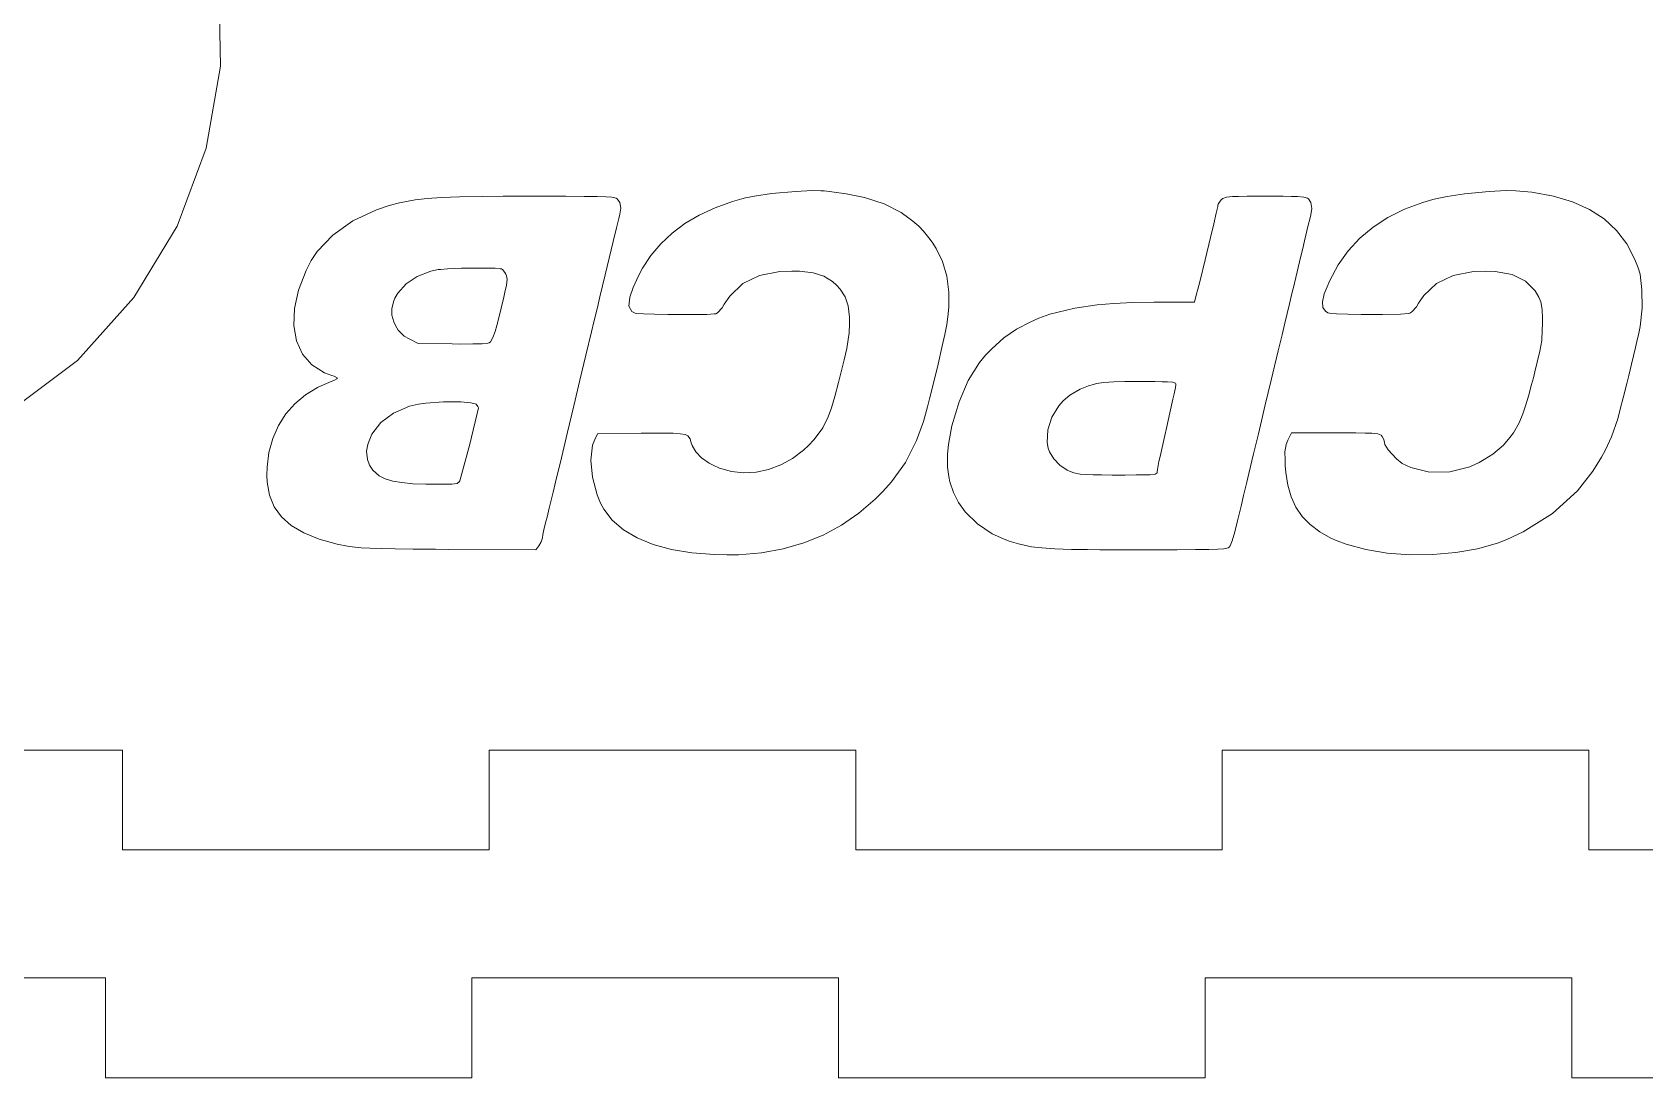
# Model space of a CAD drawing. Header units: millimetres. Extents: x 0 to 610, y 0 to 514.
# Drawn here: x 208.44 to 256.94, y 345.17 to 376.61 of the extents above; entities that cross this region are included whole.
import ezdxf

# ---------------------------------------------------------------- set-up
doc = ezdxf.new("R2010")
doc.units = ezdxf.units.MM
doc.header["$LTSCALE"] = 0.05
doc.layers.get('0').update_dxf_attribs({"plot": 0})
doc.layers.add('CUT', color=1, linetype='Continuous', lineweight=0)
doc.layers.add('ETCH', color=5, linetype='Continuous', lineweight=0)

# ---------------------------------------------------------------- blocks, each defined once
blk = doc.blocks.new('top')
blk.add_lwpolyline([(38.59, -237), (49.615, -237), (49.615, -240), (60.641, -240), (60.641, -237), (71.667, -237), (71.667, -240), (82.692, -240), (82.692, -237), (93.718, -237), (93.718, -240), (104.744, -240), (104.744, -237), (115.769, -237), (115.769, -240), (126.795, -240), (126.795, -237), (137.821, -237), (137.821, -240), (148.846, -240)])
blk = doc.blocks.new('back_outer')
blk.add_lwpolyline([(148.846, 60), (137.821, 60), (137.821, 63), (126.795, 63), (126.795, 60), (115.769, 60), (115.769, 63), (104.744, 63), (104.744, 60), (93.718, 60), (93.718, 63), (82.692, 63), (82.692, 60), (71.667, 60), (71.667, 63), (60.641, 63), (60.641, 60), (49.615, 60), (49.615, 63), (38.59, 63)])
blk = doc.blocks.new('polymaker')
for p, q in [((34.05, 63.77), (39.25, 67.7)), ((29.8, 59.04), (34.05, 63.77)), ((26.55, 53.68), (29.8, 59.04)), ((24.36, 47.83), (26.55, 53.68)), ((23.3, 41.66), (24.36, 47.83)), ((23.41, 35.33), (23.3, 41.66))]:
    blk.add_line(p, q)
blk = doc.blocks.new('jlcpcb')
for p, q in [((1125.27197, 310.025484), (1139.252434, 312.49104)), ((1139.252434, 312.49104), (1153.875467, 313.781058)), ((1153.875467, 313.781058), (1168.686709, 313.892133)), ((1168.686709, 313.892133), (1183.231803, 312.820856)), ((1183.231803, 312.820856), (1197.05639, 310.56382)), ((1571.277702, 310.066039), (1585.22637, 312.572507)), ((1585.22637, 312.572507), (1599.894937, 313.795329)), ((1599.894937, 313.795329), (1607.5, 313.925705)), ((1607.5, 313.925705), (1615.277007, 313.758941)), ((1615.277007, 313.758941), (1629.847043, 312.619281)), ((1629.847043, 312.619281), (1643.054241, 310.425652)), ((1728.119714, 308.065509), (1730.239428, 310.760289)), ((1730.239428, 310.760289), (1786.369714, 310.371509)), ((1095.975099, 299.181682), (1106.5, 304.130473)), ((1106.5, 304.130473), (1112.388433, 306.387799)), ((1112.388433, 306.387799), (1125.27197, 310.025484)), ((1197.05639, 310.56382), (1209.706109, 307.117617)), ((1209.706109, 307.117617), (1215.448407, 304.947514)), ((1215.448407, 304.947514), (1219.450216, 303.142102)), ((1219.450216, 303.142102), (1226.630664, 299.120699)), ((1281.203942, 299.051871), (1282.922214, 304.981019)), ((1282.922214, 304.981019), (1284.194264, 308.082982)), ((1284.194264, 308.082982), (1284.754729, 308.890447)), ((1284.754729, 308.890447), (1285.509904, 309.432994)), ((1285.509904, 309.432994), (1288.282996, 310.017626)), ((1288.282996, 310.017626), (1292.011842, 310.27823)), ((1292.011842, 310.27823), (1297.874032, 310.454425)), ((1297.874032, 310.454425), (1306.408925, 310.562424)), ((1306.408925, 310.562424), (1318.155879, 310.618438)), ((1318.155879, 310.618438), (1329.398468, 310.636084)), ((1329.398468, 310.636084), (1338.178212, 310.640046)), ((1338.178212, 310.640046), (1342.978772, 310.640447)), ((1342.978772, 310.640447), (1348.549173, 310.63926)), ((1348.549173, 310.63926), (1358.758001, 310.627288)), ((1358.758001, 310.627288), (1367.80603, 310.597016)), ((1367.80603, 310.597016), (1375.79146, 310.541842)), ((1375.79146, 310.541842), (1385.992048, 310.397946)), ((1385.992048, 310.397946), (1396.790274, 310.057303)), ((1396.790274, 310.057303), (1405.105717, 309.498202)), ((1405.105717, 309.498202), (1411.723979, 308.667824)), ((1411.723979, 308.667824), (1420.187669, 306.798065)), ((1420.187669, 306.798065), (1426, 305.058399)), ((1426, 305.058399), (1429.810237, 303.725826)), ((1429.810237, 303.725826), (1436.988721, 300.438273)), ((1436.988721, 300.438273), (1446.524026, 294.087013)), ((1533.724934, 294.834159), (1545.529598, 301.197926)), ((1545.529598, 301.197926), (1558.046316, 306.274866)), ((1558.046316, 306.274866), (1571.277702, 310.066039)), ((1643.054241, 310.425652), (1654.837561, 307.203105)), ((1654.837561, 307.203105), (1665.135964, 302.97669)), ((1665.135964, 302.97669), (1673.888409, 297.771458)), ((1724.487555, 295.875817), (1725.576255, 300.849177)), ((1725.576255, 300.849177), (1725.949537, 302.979214)), ((1725.949537, 302.979214), (1726, 303.54565)), ((1726, 303.54565), (1726.622666, 305.626204)), ((1726.622666, 305.626204), (1728.119714, 308.065509)), ((1786.369714, 310.371509), (1794.621079, 310.310942)), ((1794.621079, 310.310942), (1808.869011, 310.181759)), ((1808.869011, 310.181759), (1820.405149, 310.032753)), ((1820.405149, 310.032753), (1829.583017, 309.853014)), ((1829.583017, 309.853014), (1836.756138, 309.631631)), ((1836.756138, 309.631631), (1842.278037, 309.357692)), ((1842.278037, 309.357692), (1848.238173, 308.824376)), ((1848.238173, 308.824376), (1851.178679, 308.371315)), ((1851.178679, 308.371315), (1857.696993, 307.031337)), ((1857.696993, 307.031337), (1869.338342, 303.818937)), ((1869.338342, 303.818937), (1879.162044, 299.858947)), ((1077.055756, 287.261487), (1095.975099, 299.181682)), ((1226.630664, 299.120699), (1232.741555, 294.511064)), ((1232.741555, 294.511064), (1237.81649, 289.264248)), ((1277.981208, 286.120913), (1279.445742, 292.14007)), ((1279.445742, 292.14007), (1281.203942, 299.051871)), ((1446.524026, 294.087013), (1454.376514, 286.249567)), ((1522.629708, 287.182504), (1533.724934, 294.834159)), ((1673.888409, 297.771458), (1681.033855, 291.612459)), ((1681.033855, 291.612459), (1686.511265, 284.524744)), ((1722.957984, 289.65774), (1723.527548, 291.930509)), ((1723.527548, 291.930509), (1724.487555, 295.875817)), ((1879.162044, 299.858947), (1887.219366, 295.106175)), ((1887.219366, 295.106175), (1893.561577, 289.515428)), ((1061.105164, 272.760967), (1077.055756, 287.261487)), ((1237.81649, 289.264248), (1241.889073, 283.331299)), ((1241.889073, 283.331299), (1244.992903, 276.663267)), ((1275.501078, 275.754216), (1276.678754, 280.677849)), ((1276.678754, 280.677849), (1277.147456, 282.640447)), ((1277.147456, 282.640447), (1277.981208, 286.120913)), ((1454.376514, 286.249567), (1458.563321, 280.319908)), ((1458.563321, 280.319908), (1461.83228, 273.911165)), ((1512.241306, 278.241901), (1522.629708, 287.182504)), ((1686.511265, 284.524744), (1688.60538, 280.640447)), ((1688.60538, 280.640447), (1690.776929, 275.343259)), ((1719.065274, 273.737163), (1721.535506, 283.895821)), ((1721.535506, 283.895821), (1722.957984, 289.65774)), ((1893.561577, 289.515428), (1898.239945, 283.041512)), ((1898.239945, 283.041512), (1901.305736, 275.639233)), ((1051.182965, 260.276331), (1061.105164, 272.760967)), ((1244.992903, 276.663267), (1247.161582, 269.2112)), ((1273.443312, 267.164665), (1275.501078, 275.754216)), ((1461.83228, 273.911165), (1464.11542, 267.095917)), ((1501.766831, 267.093041), (1507.311346, 273.287912)), ((1507.311346, 273.287912), (1512.241306, 278.241901)), ((1690.776929, 275.343259), (1693.729679, 264.091094)), ((1717.483333, 267.140447), (1719.065274, 273.737163)), ((1901.305736, 275.639233), (1902.810221, 267.263399)), ((1045.575988, 251.219695), (1051.182965, 260.276331)), ((1143.097429, 260.630415), (1130.295215, 257.38612)), ((1156.01346, 260.77531), (1143.097429, 260.630415)), ((1168.110144, 257.810336), (1156.01346, 260.77531)), ((1247.161582, 269.2112), (1248.428713, 260.926147)), ((1248.428713, 260.926147), (1248.734698, 256.455955)), ((1269.086217, 248.993572), (1272.117968, 261.640447)), ((1272.117968, 261.640447), (1273.443312, 267.164665)), ((1330.852388, 259.143176), (1329.85564, 253.948254)), ((1331, 260.55706), (1330.852388, 259.143176)), ((1331.062439, 261.236746), (1331, 260.55706)), ((1332.404349, 262.119571), (1331.062439, 261.236746)), ((1335.581336, 262.45699), (1332.404349, 262.119571)), ((1339.259425, 262.571258), (1335.581336, 262.45699)), ((1344.513192, 262.624327), (1339.259425, 262.571258)), ((1351.623436, 262.639632), (1344.513192, 262.624327)), ((1355.962487, 262.640447), (1351.623436, 262.639632)), ((1359.984719, 262.63789), (1355.962487, 262.640447)), ((1366.76131, 262.610953), (1359.984719, 262.63789)), ((1372.062352, 262.540522), (1366.76131, 262.610953)), ((1376.145781, 262.409316), (1372.062352, 262.540522)), ((1380.552137, 262.060757), (1376.145781, 262.409316)), ((1384.57304, 261.22203), (1380.552137, 262.060757)), ((1386.369174, 260.603511), (1384.57304, 261.22203)), ((1388.870649, 259.480038), (1386.369174, 260.603511)), ((1393.543749, 256.326482), (1388.870649, 259.480038)), ((1464.11542, 267.095917), (1464.866067, 263.558534)), ((1464.866067, 263.558534), (1465.695696, 257.541855)), ((1492.653375, 254.515566), (1501.766831, 267.093041)), ((1580.614997, 259.027401), (1572.771052, 256.111061)), ((1588.625425, 260.722729), (1580.614997, 259.027401)), ((1596.648859, 261.164563), (1588.625425, 260.722729)), ((1604.531818, 260.320419), (1596.648859, 261.164563)), ((1612.120825, 258.157817), (1604.531818, 260.320419)), ((1693.729679, 264.091094), (1694.728894, 253.06266)), ((1713.764266, 251.552947), (1717.483333, 267.140447)), ((1778.974088, 266.390447), (1772.630583, 242.731029)), ((1779.338364, 267.119572), (1778.974088, 266.390447)), ((1780.655504, 268.068408), (1779.338364, 267.119572)), ((1784.021255, 268.500135), (1780.655504, 268.068408)), ((1788.80229, 268.601603), (1784.021255, 268.500135)), ((1793.419728, 268.608971), (1788.80229, 268.601603)), ((1796.228561, 268.603691), (1793.419728, 268.608971)), ((1800.887743, 268.555646), (1796.228561, 268.603691)), ((1809.185033, 268.224706), (1800.887743, 268.555646)), ((1816.210272, 267.553681), (1809.185033, 268.224706)), ((1822.070709, 266.510231), (1816.210272, 267.553681)), ((1826.873597, 265.062018), (1822.070709, 266.510231)), ((1830.726187, 263.176702), (1826.873597, 265.062018)), ((1834.957878, 259.458417), (1830.726187, 263.176702)), ((1836.903951, 256.338857), (1834.957878, 259.458417)), ((1902.810221, 267.263399), (1902.992994, 262.696275)), ((1902.992994, 262.696275), (1902.830193, 257.692165)), ((1043.082054, 246.477866), (1045.575988, 251.219695)), ((1115.365178, 249.213641), (1108.658855, 243.386896)), ((1120.924002, 252.766384), (1115.365178, 249.213641)), ((1124.228404, 254.604969), (1120.924002, 252.766384)), ((1130.295215, 257.38612), (1124.228404, 254.604969)), ((1173.559616, 255.158377), (1168.110144, 257.810336)), ((1177.310432, 252.293196), (1173.559616, 255.158377)), ((1182.607226, 246.456199), (1177.310432, 252.293196)), ((1248.734698, 256.455955), (1248.876041, 252.881647)), ((1248.876041, 252.881647), (1248.927358, 247.745011)), ((1266.011515, 236.140447), (1269.086217, 248.993572)), ((1329.12927, 250.80706), (1328.230669, 247.001742)), ((1329.85564, 253.948254), (1329.12927, 250.80706)), ((1397.454447, 252.296548), (1393.543749, 256.326482)), ((1400.215623, 247.789159), (1397.454447, 252.296548)), ((1465.810047, 249.254358), (1465.117256, 243.081647)), ((1465.695696, 257.541855), (1465.810047, 249.254358)), ((1485.572486, 240.496878), (1492.653375, 254.515566)), ((1565.24707, 252.006191), (1558.196528, 246.745272)), ((1572.771052, 256.111061), (1565.24707, 252.006191)), ((1615.757134, 256.571943), (1612.120825, 258.157817)), ((1618.703866, 254.998683), (1615.757134, 256.571943)), ((1623.667429, 251.561295), (1618.703866, 254.998683)), ((1627.372771, 247.754932), (1623.667429, 251.561295)), ((1694.728894, 253.06266), (1693.654894, 243.578903)), ((1709.838344, 235.140447), (1713.764266, 251.552947)), ((1838.351293, 252.640961), (1836.903951, 256.338857)), ((1838.827319, 247.245352), (1838.351293, 252.640961)), ((1902.830193, 257.692165), (1901.570564, 248.110603)), ((1039.225572, 238.107446), (1043.082054, 246.477866)), ((1104.503553, 238.541659), (1102.222434, 235.490913)), ((1108.658855, 243.386896), (1104.503553, 238.541659)), ((1184.699293, 242.971296), (1182.607226, 246.456199)), ((1185, 241.719151), (1184.699293, 242.971296)), ((1185.457282, 239.912495), (1185, 241.719151)), ((1186.556704, 237.862953), (1185.457282, 239.912495)), ((1247.031712, 240.205955), (1244.821587, 235.640447)), ((1248.209175, 243.001928), (1247.031712, 240.205955)), ((1248.927358, 247.745011), (1248.209175, 243.001928)), ((1328.230669, 247.001742), (1326.070926, 237.322343)), ((1401.044165, 245.481082), (1400.215623, 247.789159)), ((1401.710364, 241.719981), (1401.044165, 245.481082)), ((1401.273261, 233.667188), (1401.710364, 241.719981)), ((1464.536133, 239.50799), (1462.847072, 231.146041)), ((1465.117256, 243.081647), (1464.536133, 239.50799)), ((1481.161463, 228.177382), (1485.572486, 240.496878)), ((1551.312787, 239.942157), (1545.732348, 232.356127)), ((1554.89676, 243.691446), (1551.312787, 239.942157)), ((1558.196528, 246.745272), (1554.89676, 243.691446)), ((1629.79787, 243.602218), (1627.372771, 247.754932)), ((1630.523447, 241.403048), (1629.79787, 243.602218)), ((1631.06934, 239.49021), (1630.523447, 241.403048)), ((1632.469554, 237.495062), (1631.06934, 239.49021)), ((1692.303037, 239.829074), (1690.5, 236.140447)), ((1693.654894, 243.578903), (1692.303037, 239.829074)), ((1772.630583, 242.731029), (1767, 219.546073)), ((1835.529698, 236.46283), (1837.305327, 240.622865)), ((1837.305327, 240.622865), (1838.032162, 243.064484)), ((1838.032162, 243.064484), (1838.827319, 247.245352)), ((1899.105275, 239.160513), (1895.481976, 230.917006)), ((1901.570564, 248.110603), (1899.105275, 239.160513)), ((1035.210732, 226.506657), (1039.225572, 238.107446)), ((1098.510352, 229.196797), (1096.065088, 223.278507)), ((1102.222434, 235.490913), (1098.510352, 229.196797)), ((1187.130649, 237.13357), (1186.556704, 237.862953)), ((1189.273478, 236.189506), (1187.130649, 237.13357)), ((1193.103967, 235.831304), (1189.273478, 236.189506)), ((1197.360561, 235.711231), (1193.103967, 235.831304)), ((1203.380332, 235.656356), (1197.360561, 235.711231)), ((1211.506847, 235.641151), (1203.380332, 235.656356)), ((1216.467498, 235.640447), (1211.506847, 235.641151)), ((1244.821587, 235.640447), (1216.467498, 235.640447)), ((1261.58367, 217.622617), (1264.713636, 230.709112)), ((1264.713636, 230.709112), (1266.011515, 236.140447)), ((1325.075794, 232.640447), (1322.962437, 222.812015)), ((1326.070926, 237.322343), (1325.075794, 232.640447)), ((1398.685669, 225.561191), (1401.273261, 233.667188)), ((1462.847072, 231.146041), (1458.321882, 215.580258)), ((1478.480002, 218.769689), (1481.161463, 228.177382)), ((1545.732348, 232.356127), (1542.376801, 225.346357)), ((1634.331069, 236.654538), (1632.469554, 237.495062)), ((1637.367381, 236.131145), (1634.331069, 236.654538)), ((1641.949089, 235.860999), (1637.367381, 236.131145)), ((1648.446791, 235.780217), (1641.949089, 235.860999)), ((1657.231086, 235.824917), (1648.446791, 235.780217)), ((1662.596518, 235.874358), (1657.231086, 235.824917)), ((1690.5, 236.140447), (1662.596518, 235.874358)), ((1705.800291, 218.287322), (1709.838344, 235.140447)), ((1821.521117, 222.868202), (1829.788131, 228.968971)), ((1829.788131, 228.968971), (1835.529698, 236.46283)), ((1895.481976, 230.917006), (1890.748317, 223.455195)), ((1031.608879, 213.007333), (1033.515035, 220.423682)), ((1033.515035, 220.423682), (1035.210732, 226.506657)), ((1094.403344, 218.27257), (1092.59632, 212.11337)), ((1096.065088, 223.278507), (1094.403344, 218.27257)), ((1257.765583, 201.671933), (1261.58367, 217.622617)), ((1322.962437, 222.812015), (1320.946523, 213.926635)), ((1391.320347, 215.019844), (1394.198209, 218.18709)), ((1394.198209, 218.18709), (1398.685669, 225.561191)), ((1477.183202, 213.640447), (1478.480002, 218.769689)), ((1540.268577, 219.452236), (1538.097685, 212.212852)), ((1542.376801, 225.346357), (1540.268577, 219.452236)), ((1701.811631, 201.640447), (1705.800291, 218.287322)), ((1767, 219.546073), (1767.461607, 218.54576)), ((1767.461607, 218.54576), (1768.571429, 217.211875)), ((1805.422175, 217.094205), (1811.202618, 218.510289)), ((1811.202618, 218.510289), (1821.521117, 222.868202)), ((1890.748317, 223.455195), (1884.951947, 216.850192)), ((1029.386152, 203.918279), (1031.608879, 213.007333)), ((1092.59632, 212.11337), (1090.541135, 204.539533)), ((1320.190725, 210.616151), (1319.333608, 206.441728)), ((1320.946523, 213.926635), (1320.190725, 210.616151)), ((1375.193006, 205.470875), (1380.581712, 207.540019)), ((1380.581712, 207.540019), (1387.199193, 211.472071)), ((1387.199193, 211.472071), (1391.320347, 215.019844)), ((1458.321882, 215.580258), (1452.40192, 201.870469)), ((1475.162266, 205.339154), (1477.183202, 213.640447)), ((1538.097685, 212.212852), (1535.722083, 203.312337)), ((1768.571429, 217.211875), (1769.214292, 216.839976)), ((1769.214292, 216.839976), (1771.829134, 216.239871)), ((1771.829134, 216.239871), (1778.306888, 215.701401)), ((1778.306888, 215.701401), (1789.565706, 215.66545)), ((1789.565706, 215.66545), (1800.819888, 216.418521)), ((1800.819888, 216.418521), (1805.422175, 217.094205)), ((1878.140518, 211.177109), (1870.361679, 206.511059)), ((1884.951947, 216.850192), (1878.140518, 211.177109)), ((1026.414925, 191.484197), (1028.122915, 198.640447)), ((1028.122915, 198.640447), (1029.386152, 203.918279)), ((1089.388332, 200.140447), (1088.430971, 196.448001)), ((1090.541135, 204.539533), (1089.388332, 200.140447)), ((1253.28836, 182.978154), (1257.765583, 201.671933)), ((1319.039729, 204.652868), (1319, 204.176635)), ((1319, 204.176635), (1319.168746, 203.726606)), ((1319.333608, 206.441728), (1319.039729, 204.652868)), ((1319.168746, 203.726606), (1321.019076, 203.102788)), ((1321.019076, 203.102788), (1324.38728, 202.83325)), ((1324.38728, 202.83325), (1327.88855, 202.727338)), ((1327.88855, 202.727338), (1332.589045, 202.667596)), ((1332.589045, 202.667596), (1338.655553, 202.643004)), ((1338.655553, 202.643004), (1342.253182, 202.640447)), ((1342.253182, 202.640447), (1345.772616, 202.644037)), ((1345.772616, 202.644037), (1351.841338, 202.677198)), ((1351.841338, 202.677198), (1358.873016, 202.814059)), ((1358.873016, 202.814059), (1365.373066, 203.221254)), ((1365.373066, 203.221254), (1369.971198, 203.971991)), ((1369.971198, 203.971991), (1372.028997, 204.505752)), ((1372.028997, 204.505752), (1375.193006, 205.470875)), ((1452.40192, 201.870469), (1445.248776, 190.390889)), ((1471.807426, 191.440552), (1475.162266, 205.339154)), ((1534.413129, 198.140447), (1533.543784, 194.646052)), ((1535.722083, 203.312337), (1534.413129, 198.140447)), ((1697.992649, 185.727947), (1701.811631, 201.640447)), ((1858.030625, 200.916782), (1857.717904, 200.706029)), ((1857.717904, 200.706029), (1857.752115, 200.321817)), ((1857.752115, 200.321817), (1859.616959, 199.251963)), ((1859.461112, 201.652047), (1858.030625, 200.916782)), ((1863.102258, 203.30106), (1859.461112, 201.652047)), ((1859.616959, 199.251963), (1861.217904, 198.698094)), ((1861.217904, 198.698094), (1865.996883, 196.92914)), ((1866.124371, 204.579144), (1863.102258, 203.30106)), ((1865.996883, 196.92914), (1874.041607, 191.871552)), ((1870.361679, 206.511059), (1866.124371, 204.579144)), ((1023.847525, 180.770329), (1026.414925, 191.484197)), ((1086.847208, 190.231076), (1085.191523, 183.186961)), ((1088.430971, 196.448001), (1086.847208, 190.231076)), ((1445.248776, 190.390889), (1441.260256, 185.604368)), ((1469.272331, 180.657978), (1471.807426, 191.440552)), ((1532.067789, 188.581089), (1530.44043, 181.402555)), ((1533.543784, 194.646052), (1532.067789, 188.581089)), ((1874.041607, 191.871552), (1880.033625, 184.98376)), ((1022.430692, 174.885564), (1023.847525, 180.770329)), ((1084.02704, 176.264998), (1083.634465, 169.668321)), ((1085.191523, 183.186961), (1084.02704, 176.264998)), ((1250.811631, 172.640447), (1253.28836, 182.978154)), ((1437.319654, 181.518038), (1429.574097, 174.610138)), ((1441.260256, 185.604368), (1437.319654, 181.518038)), ((1467.441426, 172.404295), (1469.272331, 180.657978)), ((1530.44043, 181.402555), (1528.834924, 171.375234)), ((1694.362542, 170.640447), (1697.992649, 185.727947)), ((1759.302073, 177.082461), (1757.67026, 174.355779)), ((1760.14723, 177.719242), (1759.302073, 177.082461)), ((1760.958546, 177.955597), (1760.14723, 177.719242)), ((1764.522084, 178.30794), (1760.958546, 177.955597)), ((1770.550119, 178.495946), (1764.522084, 178.30794)), ((1778.8946, 178.514998), (1770.550119, 178.495946)), ((1783.889241, 178.459722), (1778.8946, 178.514998)), ((1805.65108, 178.140447), (1783.889241, 178.459722)), ((1811.57554, 175.140447), (1805.65108, 178.140447)), ((1880.033625, 184.98376), (1883.93086, 176.501012)), ((1883.93086, 176.501012), (1885.691239, 166.658552)), ((1019.589139, 155.554444), (1020.809825, 167.285759)), ((1020.809825, 167.285759), (1021.887431, 172.640447)), ((1021.887431, 172.640447), (1022.430692, 174.885564)), ((1083.634465, 169.668321), (1083.584392, 165.640447)), ((1249.010039, 165.129119), (1250.811631, 172.640447)), ((1421.445352, 168.99925), (1412.256557, 164.218168)), ((1429.574097, 174.610138), (1421.445352, 168.99925)), ((1465.429955, 161.135052), (1466.199152, 166.092365)), ((1466.199152, 166.092365), (1467.441426, 172.404295)), ((1528.834924, 171.375234), (1528.581199, 165.640447)), ((1692.856765, 164.379119), (1694.362542, 170.640447)), ((1755.213903, 166.643062), (1753.938023, 161.727358)), ((1756.296645, 170.436105), (1755.213903, 166.643062)), ((1757.67026, 174.355779), (1756.296645, 170.436105)), ((1814.740536, 173.393266), (1811.57554, 175.140447)), ((1818.614497, 169.628786), (1814.740536, 173.393266)), ((1820.25, 166.711132), (1818.614497, 169.628786)), ((1821.355561, 164.323322), (1820.25, 166.711132)), ((1885.691239, 166.658552), (1885.272686, 155.691627)), ((1019.611897, 143.799915), (1019.589139, 155.554444)), ((1083.584392, 165.640447), (1083.574083, 161.879466)), ((1083.574083, 161.879466), (1083.712737, 156.415361)), ((1083.712737, 156.415361), (1084.579671, 151.342922)), ((1164.533607, 154.56618), (1167.46616, 157.92414)), ((1167.46616, 157.92414), (1168.676991, 158.707738)), ((1168.676991, 158.707738), (1169.841319, 158.950028)), ((1169.841319, 158.950028), (1174.662289, 159.325498)), ((1174.662289, 159.325498), (1186.229825, 159.623738)), ((1186.229825, 159.623738), (1199.969132, 159.616518)), ((1199.969132, 159.616518), (1208.65103, 159.448947)), ((1208.65103, 159.448947), (1215.771889, 159.15603)), ((1215.771889, 159.15603), (1220.3212, 158.741932)), ((1220.3212, 158.741932), (1221.315741, 158.490743)), ((1221.315741, 158.490743), (1222.813693, 157.518117)), ((1222.813693, 157.518117), (1224.641364, 154.968749)), ((1246.043096, 152.781804), (1249.010039, 165.129119)), ((1383.830567, 155.427451), (1369.621201, 153.437042)), ((1399.886611, 159.39656), (1383.830567, 155.427451)), ((1407.053122, 161.992803), (1399.886611, 159.39656)), ((1412.256557, 164.218168), (1407.053122, 161.992803)), ((1464.910395, 154.954621), (1465.429955, 161.135052)), ((1528.581199, 165.640447), (1528.645472, 161.274077)), ((1528.645472, 161.274077), (1529.480131, 154.02467)), ((1610.546265, 155.201125), (1613.387491, 158.414281)), ((1613.387491, 158.414281), (1614.444255, 159.06096)), ((1614.444255, 159.06096), (1615.594525, 159.227672)), ((1615.594525, 159.227672), (1620.355916, 159.471919)), ((1620.355916, 159.471919), (1631.779878, 159.629749)), ((1631.779878, 159.629749), (1645.349685, 159.560372)), ((1645.349685, 159.560372), (1653.925913, 159.400696)), ((1653.925913, 159.400696), (1660.96218, 159.159241)), ((1660.96218, 159.159241), (1665.461017, 158.843688)), ((1665.461017, 158.843688), (1666.447191, 158.660525)), ((1666.447191, 158.660525), (1668.385557, 157.616535)), ((1668.385557, 157.616535), (1670.365653, 154.17903)), ((1690.634407, 155.090398), (1692.856765, 164.379119)), ((1752.417972, 155.535803), (1751.550435, 151.91371)), ((1753.938023, 161.727358), (1752.417972, 155.535803)), ((1822.655813, 159.968357), (1821.355561, 164.323322)), ((1821.645306, 151.504454), (1822.749302, 155.832218)), ((1822.749302, 155.832218), (1822.655813, 159.968357)), ((1885.272686, 155.691627), (1882.633125, 143.835484)), ((1084.579671, 151.342922), (1085.799753, 148.471946)), ((1085.799753, 148.471946), (1088.179098, 144.434058)), ((1151.582036, 139.637284), (1159.833107, 147.427422)), ((1159.833107, 147.427422), (1163.110785, 152.334079)), ((1163.110785, 152.334079), (1164.533607, 154.56618)), ((1223.713234, 146.342101), (1222.544948, 143.218907)), ((1224.932691, 151.349262), (1223.713234, 146.342101)), ((1224.641364, 154.968749), (1224.932691, 151.349262)), ((1243.480361, 142.140447), (1244.239578, 145.289519)), ((1244.239578, 145.289519), (1246.043096, 152.781804)), ((1305.688693, 146.390447), (1305.09545, 144.179027)), ((1307.141917, 151.640447), (1305.688693, 146.390447)), ((1325.820958, 151.645094), (1307.141917, 151.640447)), ((1333.179052, 151.68061), (1325.820958, 151.645094)), ((1346.710553, 151.961447), (1333.179052, 151.68061)), ((1358.802089, 152.53981), (1346.710553, 151.961447)), ((1369.621201, 153.437042), (1358.802089, 152.53981)), ((1464.818327, 150.815119), (1464.910395, 154.954621)), ((1464.937733, 145.259849), (1464.818327, 150.815119)), ((1466.207983, 134.962891), (1464.937733, 145.259849)), ((1529.480131, 154.02467), (1531.438033, 148.213563)), ((1531.438033, 148.213563), (1534.737293, 143.193385)), ((1597.116604, 139.641984), (1605.54532, 147.785907)), ((1605.54532, 147.785907), (1609.111749, 153.030402)), ((1609.111749, 153.030402), (1610.546265, 155.201125)), ((1669.765737, 148.453881), (1667.585732, 142.30628)), ((1670.365653, 154.17903), (1669.765737, 148.453881)), ((1685.636931, 134.005304), (1688.984972, 148.140447)), ((1688.984972, 148.140447), (1689.434365, 150.043425)), ((1689.434365, 150.043425), (1690.634407, 155.090398)), ((1749.978758, 145.198511), (1749.023921, 140.648042)), ((1750.953895, 149.3994), (1749.978758, 145.198511)), ((1751.550435, 151.91371), (1750.953895, 149.3994)), ((1813.437491, 139.832906), (1818.745527, 145.763351)), ((1818.745527, 145.763351), (1820.647151, 149.140447)), ((1820.647151, 149.140447), (1821.645306, 151.504454)), ((1020.874986, 133.629418), (1019.611897, 143.799915)), ((1088.179098, 144.434058), (1094.487969, 138.072896)), ((1094.487969, 138.072896), (1103.019801, 133.921963)), ((1140.974663, 134.498521), (1151.582036, 139.637284)), ((1220.188408, 137.807892), (1214.751541, 127.75339)), ((1222.544948, 143.218907), (1220.188408, 137.807892)), ((1239.53605, 125.679021), (1241.964297, 135.83654)), ((1241.964297, 135.83654), (1243.480361, 142.140447)), ((1303.435062, 137.681419), (1300.185472, 124.519642)), ((1305.09545, 144.179027), (1303.435062, 137.681419)), ((1468.887371, 125.632717), (1466.207983, 134.962891)), ((1534.737293, 143.193385), (1536.958093, 140.777591)), ((1536.958093, 140.777591), (1539.530388, 138.45867)), ((1539.530388, 138.45867), (1545.218548, 134.938109)), ((1545.218548, 134.938109), (1552.088774, 132.762437)), ((1586.577971, 134.436061), (1597.116604, 139.641984)), ((1665.294164, 137.187819), (1663.894033, 134.295104)), ((1667.585732, 142.30628), (1665.294164, 137.187819)), ((1749.023921, 140.648042), (1748.59526, 136.957352)), ((1748.59526, 136.957352), (1748.987025, 134.737249)), ((1748.987025, 134.737249), (1749.44125, 133.754057)), ((1797.676018, 131.844235), (1806.331105, 135.138226)), ((1806.331105, 135.138226), (1813.437491, 139.832906)), ((1882.633125, 143.835484), (1877.730483, 131.325367)), ((1021.970683, 129.640447), (1020.874986, 133.629418)), ((1024.136144, 124.149609), (1021.970683, 129.640447)), ((1103.019801, 133.921963), (1113.961856, 131.890152)), ((1113.961856, 131.890152), (1120.395236, 131.640447)), ((1120.395236, 131.640447), (1127.896564, 131.955701)), ((1127.896564, 131.955701), (1140.974663, 134.498521)), ((1214.751541, 127.75339), (1208.324745, 118.701409)), ((1238.100118, 119.635857), (1239.53605, 125.679021)), ((1300.185472, 124.519642), (1296.706271, 110.093931)), ((1473.016558, 117.127737), (1468.887371, 125.632717)), ((1552.088774, 132.762437), (1560.689826, 131.757871)), ((1560.689826, 131.757871), (1565.8109, 131.640447)), ((1565.8109, 131.640447), (1573.470894, 131.941633)), ((1573.470894, 131.941633), (1586.577971, 134.436061)), ((1661.563818, 129.904314), (1656.192337, 121.656781)), ((1663.894033, 134.295104), (1661.563818, 129.904314)), ((1680.50528, 112.618954), (1685.636931, 134.005304)), ((1749.44125, 133.754057), (1750.130438, 132.574908)), ((1750.130438, 132.574908), (1751.615764, 130.739733)), ((1751.615764, 130.739733), (1752.22896, 130.309741)), ((1752.22896, 130.309741), (1753.028239, 130.136514)), ((1753.028239, 130.136514), (1756.361942, 129.882841)), ((1756.361942, 129.882841), (1764.501009, 129.720571)), ((1764.501009, 129.720571), (1777.853472, 129.873204)), ((1777.853472, 129.873204), (1786.944612, 130.232435)), ((1786.944612, 130.232435), (1791.366397, 130.574762)), ((1791.366397, 130.574762), (1792.845726, 130.774036)), ((1792.845726, 130.774036), (1797.676018, 131.844235)), ((1874.417357, 124.898584), (1870.696082, 119.180608)), ((1877.730483, 131.325367), (1874.417357, 124.898584)), ((1029.423339, 114.180677), (1024.136144, 124.149609)), ((1036.025706, 105.536), (1029.423339, 114.180677)), ((1208.324745, 118.701409), (1200.878169, 110.626923)), ((1236.352699, 112.255752), (1237.51048, 117.140447)), ((1237.51048, 117.140447), (1238.100118, 119.635857)), ((1475.637532, 113.140447), (1473.016558, 117.127737)), ((1649.869668, 114.118987), (1642.592061, 107.288144)), ((1656.192337, 121.656781), (1649.869668, 114.118987)), ((1870.696082, 119.180608), (1860.64461, 108.554527)), ((1043.991413, 98.184292), (1036.025706, 105.536)), ((1200.878169, 110.626923), (1192.381959, 103.504909)), ((1233.949821, 102.25149), (1236.352699, 112.255752)), ((1296.706271, 110.093931), (1294.637686, 101.349327)), ((1477.74675, 110.232237), (1475.637532, 113.140447)), ((1481.075488, 105.951324), (1477.74675, 110.232237)), ((1484.119698, 102.777677), (1481.075488, 105.951324)), ((1642.592061, 107.288144), (1634.355769, 101.161465)), ((1677.320238, 99.58286), (1678.397192, 103.950928)), ((1678.397192, 103.950928), (1680.50528, 112.618954)), ((1860.64461, 108.554527), (1847.701289, 99.422234)), ((1053.368632, 92.094272), (1043.991413, 98.184292)), ((1182.806264, 97.310343), (1172.121231, 92.018201)), ((1192.381959, 103.504909), (1182.806264, 97.310343)), ((1231.698078, 91.580536), (1232.364571, 95.652638)), ((1232.364571, 95.652638), (1233.00068, 98.364118)), ((1233.00068, 98.364118), (1233.949821, 102.25149)), ((1293.034717, 94.405058), (1292.12443, 90.205958)), ((1294.637686, 101.349327), (1293.034717, 94.405058)), ((1487.961461, 99.583205), (1484.119698, 102.777677)), ((1490.519574, 97.625631), (1487.961461, 99.583205)), ((1495.570755, 94.085631), (1490.519574, 97.625631)), ((1506.305589, 88.456104), (1495.570755, 94.085631)), ((1625.157045, 95.736162), (1614.992139, 91.009446)), ((1634.355769, 101.161465), (1625.157045, 95.736162)), ((1675.525348, 91.265276), (1676.235407, 95.187989)), ((1676.235407, 95.187989), (1676.906294, 97.930102)), ((1676.906294, 97.930102), (1677.320238, 99.58286)), ((1847.701289, 99.422234), (1832.570174, 92.280482)), ((1064.205532, 87.234655), (1053.368632, 92.094272)), ((1076.550282, 83.574156), (1064.205532, 87.234655)), ((1090.451054, 81.081493), (1076.550282, 83.574156)), ((1144.791133, 83.710745), (1133.658387, 82.025719)), ((1151.191028, 85.020086), (1144.791133, 83.710745)), ((1153.948371, 85.717293), (1151.191028, 85.020086)), ((1160.297008, 87.603459), (1153.948371, 85.717293)), ((1172.121231, 92.018201), (1160.297008, 87.603459)), ((1232.290354, 87.599224), (1231.698078, 91.580536)), ((1233.806987, 85.390447), (1232.290354, 87.599224)), ((1234.414508, 84.860655), (1233.806987, 85.390447)), ((1236.90643, 84.140926), (1234.414508, 84.860655)), ((1240.800164, 83.840818), (1236.90643, 84.140926)), ((1244.792329, 83.727417), (1240.800164, 83.840818)), ((1250.170463, 83.666263), (1244.792329, 83.727417)), ((1257.165048, 83.642705), (1250.170463, 83.666263)), ((1261.340536, 83.640447), (1257.165048, 83.642705)), ((1265.811633, 83.641602), (1261.340536, 83.640447)), ((1273.176585, 83.659652), (1265.811633, 83.641602)), ((1278.693638, 83.718253), (1273.176585, 83.659652)), ((1282.668903, 83.840889), (1278.693638, 83.718253)), ((1286.410564, 84.196271), (1282.668903, 83.840889)), ((1288.860216, 85.113391), (1286.410564, 84.196271)), ((1289.685549, 85.814761), (1288.860216, 85.113391)), ((1290.584207, 86.772791), (1289.685549, 85.814761)), ((1291.817375, 88.699626), (1290.584207, 86.772791)), ((1292, 89.431106), (1291.817375, 88.699626)), ((1292.12443, 90.205958), (1292, 89.431106)), ((1519.050562, 84.388102), (1506.305589, 88.456104)), ((1530.770762, 82.092996), (1519.050562, 84.388102)), ((1589.660181, 83.49289), (1578.845331, 81.961527)), ((1595.552534, 84.633626), (1589.660181, 83.49289)), ((1597.924995, 85.223127), (1595.552534, 84.633626)), ((1603.857306, 86.978531), (1597.924995, 85.223127)), ((1614.992139, 91.009446), (1603.857306, 86.978531)), ((1676.159082, 87.620993), (1675.525348, 91.265276)), ((1677.807092, 85.390447), (1676.159082, 87.620993)), ((1678.542859, 84.847823), (1677.807092, 85.390447)), ((1681.27372, 84.26341), (1678.542859, 84.847823)), ((1684.957853, 84.003249), (1681.27372, 84.26341)), ((1690.755835, 83.827795), (1684.957853, 84.003249)), ((1699.201669, 83.720887), (1690.755835, 83.827795)), ((1710.829355, 83.666366), (1699.201669, 83.720887)), ((1721.959446, 83.650132), (1710.829355, 83.666366)), ((1730.651962, 83.647265), (1721.959446, 83.650132)), ((1735.404988, 83.64746), (1730.651962, 83.647265)), ((1740.938455, 83.650126), (1735.404988, 83.64746)), ((1751.150564, 83.669428), (1740.938455, 83.650126)), ((1764.498281, 83.744469), (1751.150564, 83.669428)), ((1779.083611, 83.961819), (1764.498281, 83.744469)), ((1790.650188, 84.356888), (1779.083611, 83.961819)), ((1799.908929, 84.977316), (1790.650188, 84.356888)), ((1807.570754, 85.870741), (1799.908929, 84.977316)), ((1817.624408, 87.826957), (1807.570754, 85.870741)), ((1824.404211, 89.611294), (1817.624408, 87.826957)), ((1832.570174, 92.280482), (1824.404211, 89.611294)), ((1098, 80.263323), (1090.451054, 81.081493)), ((1100.649257, 80.093163), (1098, 80.263323)), ((1106.876216, 80.014716), (1100.649257, 80.093163)), ((1117.857642, 80.485428), (1106.876216, 80.014716)), ((1133.658387, 82.025719), (1117.857642, 80.485428)), ((1539.941675, 80.818128), (1530.770762, 82.092996)), ((1545, 80.236305), (1539.941675, 80.818128)), ((1547.161226, 80.073987), (1545, 80.236305)), ((1552.715603, 80.011812), (1547.161226, 80.073987)), ((1563.234724, 80.490628), (1552.715603, 80.011812)), ((1578.845331, 81.961527), (1563.234724, 80.490628))]:
    blk.add_line(p, q)

msp = doc.modelspace()

# ---------------------------------------------------------------- block references
at = {"layer": 'CUT', "rotation": 180}
for name, p in [('back_outer', (304.875, 415.026)), ('top', (304.359, 108.174))]:
    msp.add_blockref(name, p, dxfattribs=at)
at = {"layer": 'ETCH', "rotation": 180}
for name, p, xscale, yscale, zscale in [('polymaker', (223.419, 392.252), 0.4, 0.4, 0.4), ('jlcpcb', (304.598, 375.594), 0.0468226731293044, 0.0468226731293044, 0.0468226731293044)]:
    msp.add_blockref(name, p, dxfattribs=dict(at, xscale=xscale, yscale=yscale, zscale=zscale))

doc.saveas('drawing.dxf')
